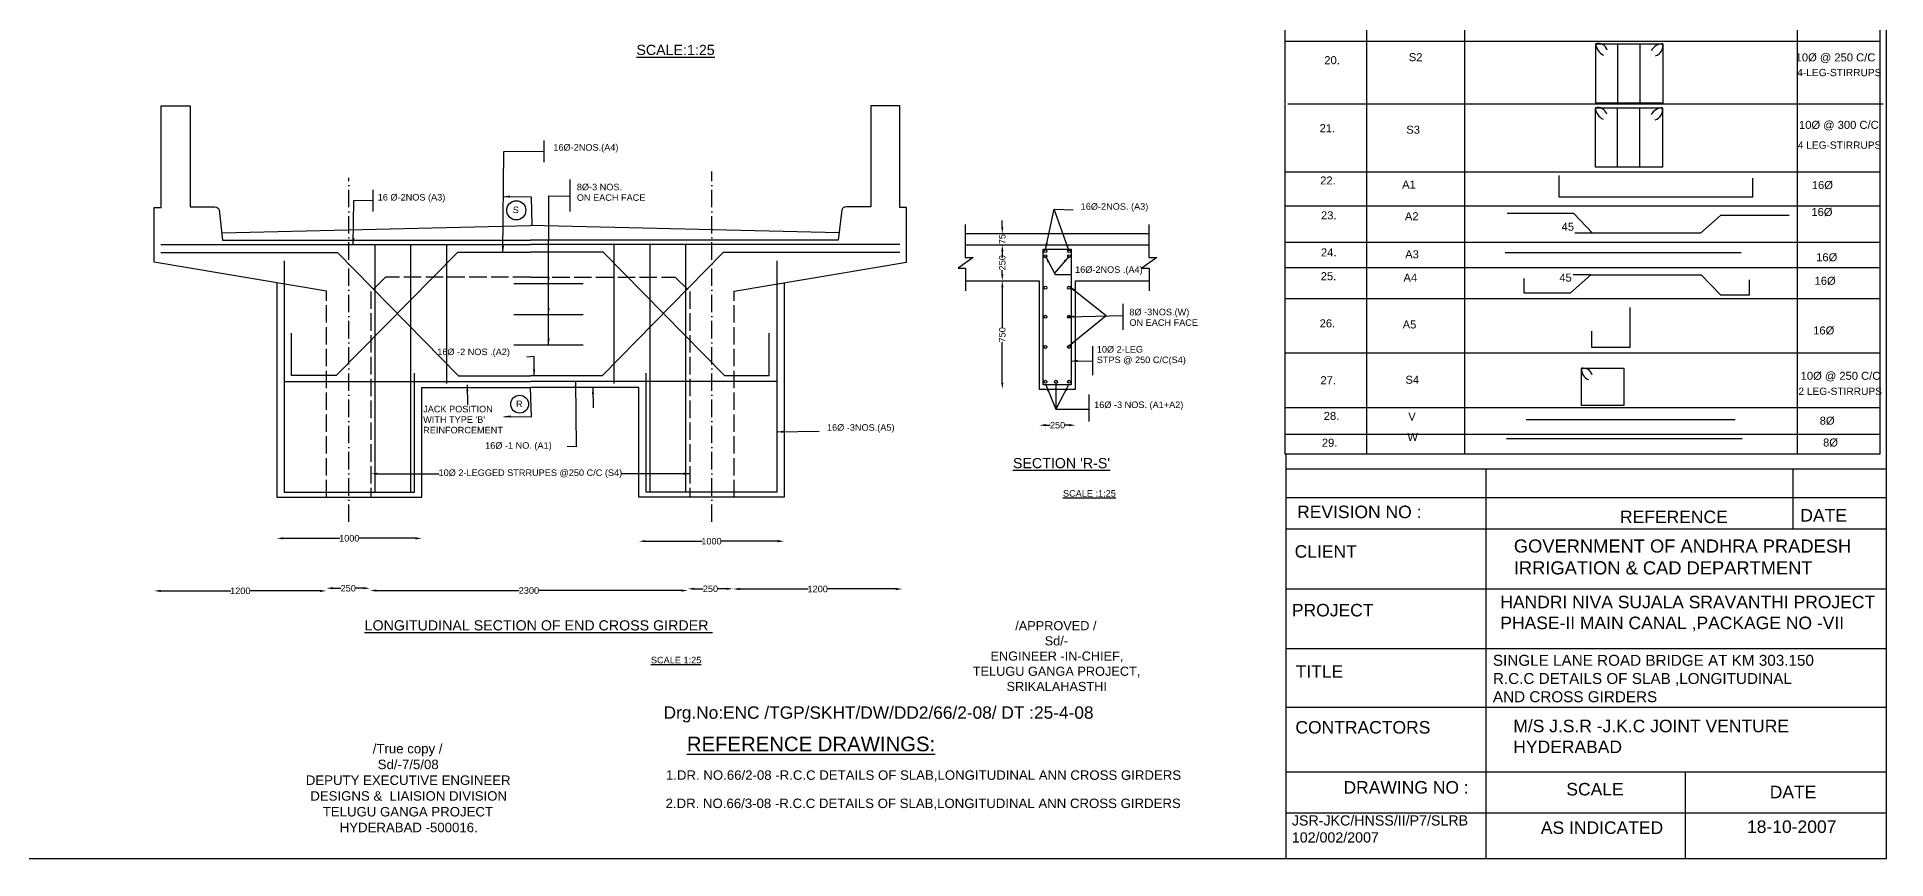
# Model space of a CAD drawing. Header units: millimetres. Extents: x -53246584 to -53224862, y 22142361 to 22156145.
# Drawn here: x -53237574 to -53224863, y 22142361 to 22148008 of the extents above; entities that cross this region are included whole.
import ezdxf

# ---------------------------------------------------------------- set-up
doc = ezdxf.new("R2010")
doc.units = ezdxf.units.MM
doc.header["$MEASUREMENT"] = 0
doc.linetypes.add('ACAD_ISO02W100', pattern=[15, 12, -3])
doc.linetypes.add('ACAD_ISO10W100', pattern=[18, 12, -3, 0, -3])
for name, color, linetype in [('DIMENSION', 7, 'Continuous'), ('DRAWING', 2, 'Continuous'), ('TEXT', 7, 'Continuous')]:
    doc.layers.add(name, color=color, linetype=linetype)
doc.styles.get("Standard").update_dxf_attribs({"font": 'arial.ttf', "height": 45})
doc.dimstyles.get("Standard").update_dxf_attribs({"dimtxt": 45, "dimasz": 45, "dimexe": 0.18, "dimexo": 0.0625, "dimgap": 0.09, "dimtad": 0, "dimdec": 0, "dimzin": 0, "dimdsep": 46, "dimtxsty": 'Standard', "dimcen": 0.09, "dimse1": 1, "dimse2": 1, "dimadec": 0, "dimazin": 0, "dimtfac": 1, "dimtdec": 0, "dimtofl": 0, "dimtmove": 0, "dimatfit": 3, "dimfxl": 1, "dimtolj": 1, "dimtzin": 0, "dimarcsym": 0})

# ---------------------------------------------------------------- blocks, each defined once
blk = doc.blocks.new('*D87')
at = {"layer": 'Defpoints', "color": 0, "transparency": 16777216}
for p in [(-53235926, 22144846), (-53234927, 22144846), (-53234927, 22144564)]:
    blk.add_point(p, dxfattribs=at)
at = {"layer": 'DIMENSION', "color": 0, "lineweight": -2, "transparency": 16777216}
for p, q in [((-53235881, 22144564), (-53235492, 22144564)), ((-53234972, 22144564), (-53235362, 22144564))]:
    blk.add_line(p, q, dxfattribs=at)
at = {"layer": 'DIMENSION', "color": 0, "transparency": 16777216}
for points in [[(-53235881, 22144571), (-53235881, 22144556), (-53235926, 22144564)], [(-53234972, 22144571), (-53234972, 22144556), (-53234927, 22144564)]]:
    blk.add_solid(points, dxfattribs=at)
at = {"layer": 'DIMENSION', "color": 0, "transparency": 16777216, "insert": (-53235427, 22144564), "char_height": 45, "attachment_point": 5}
blk.add_mtext('\\A1;1000', dxfattribs=at)
blk = doc.blocks.new('*D88')
at = {"layer": 'Defpoints', "color": 0, "transparency": 16777216}
for p in [(-53236768, 22144213), (-53236768, 22144203), (-53235584, 22144213)]:
    blk.add_point(p, dxfattribs=at)
at = {"layer": 'DIMENSION', "color": 0, "lineweight": -2, "transparency": 16777216}
for p, q in [((-53236723, 22144203), (-53236241, 22144203)), ((-53235629, 22144203), (-53236111, 22144203))]:
    blk.add_line(p, q, dxfattribs=at)
at = {"layer": 'DIMENSION', "color": 0, "transparency": 16777216}
for points in [[(-53236723, 22144210), (-53236723, 22144195), (-53236768, 22144203)], [(-53235629, 22144210), (-53235629, 22144195), (-53235584, 22144203)]]:
    blk.add_solid(points, dxfattribs=at)
at = {"layer": 'DIMENSION', "color": 0, "transparency": 16777216, "insert": (-53236176, 22144203), "char_height": 45, "attachment_point": 5}
blk.add_mtext('\\A1;1200', dxfattribs=at)
blk = doc.blocks.new('*D89')
at = {"layer": 'Defpoints', "color": 0, "transparency": 16777216}
for p in [(-53235584, 22144203), (-53235285, 22144221), (-53235285, 22144203)]:
    blk.add_point(p, dxfattribs=at)
at = {"layer": 'DIMENSION', "color": 0, "lineweight": -2, "transparency": 16777216}
for p, q in [((-53235539, 22144221), (-53235485, 22144221)), ((-53235330, 22144221), (-53235384, 22144221))]:
    blk.add_line(p, q, dxfattribs=at)
at = {"layer": 'DIMENSION', "color": 0, "transparency": 16777216}
for points in [[(-53235539, 22144229), (-53235539, 22144214), (-53235584, 22144221)], [(-53235330, 22144229), (-53235330, 22144214), (-53235285, 22144221)]]:
    blk.add_solid(points, dxfattribs=at)
at = {"layer": 'DIMENSION', "color": 0, "transparency": 16777216, "insert": (-53235434, 22144221), "char_height": 45, "attachment_point": 5}
blk.add_mtext('\\A1;250', dxfattribs=at)
blk = doc.blocks.new('*D90')
at = {"layer": 'Defpoints', "color": 0, "transparency": 16777216}
for p in [(-53235285, 22144221), (-53233099, 22144221), (-53233099, 22144205)]:
    blk.add_point(p, dxfattribs=at)
at = {"layer": 'DIMENSION', "color": 0, "lineweight": -2, "transparency": 16777216}
for p, q in [((-53235240, 22144205), (-53234259, 22144205)), ((-53233144, 22144205), (-53234124, 22144205))]:
    blk.add_line(p, q, dxfattribs=at)
at = {"layer": 'DIMENSION', "color": 0, "transparency": 16777216}
for points in [[(-53235240, 22144213), (-53235240, 22144198), (-53235285, 22144205)], [(-53233144, 22144213), (-53233144, 22144198), (-53233099, 22144205)]]:
    blk.add_solid(points, dxfattribs=at)
at = {"layer": 'DIMENSION', "color": 0, "transparency": 16777216, "insert": (-53234192, 22144205), "char_height": 45, "attachment_point": 5}
blk.add_mtext('\\A1;2300', dxfattribs=at)
blk = doc.blocks.new('*D91')
at = {"layer": 'Defpoints', "color": 0, "transparency": 16777216}
for p in [(-53233099, 22144205), (-53232789, 22144217), (-53232789, 22144205)]:
    blk.add_point(p, dxfattribs=at)
at = {"layer": 'DIMENSION', "color": 0, "lineweight": -2, "transparency": 16777216}
for p, q in [((-53233054, 22144217), (-53232994, 22144217)), ((-53232834, 22144217), (-53232894, 22144217))]:
    blk.add_line(p, q, dxfattribs=at)
at = {"layer": 'DIMENSION', "color": 0, "transparency": 16777216}
for points in [[(-53233054, 22144225), (-53233054, 22144210), (-53233099, 22144217)], [(-53232834, 22144225), (-53232834, 22144210), (-53232789, 22144217)]]:
    blk.add_solid(points, dxfattribs=at)
at = {"layer": 'DIMENSION', "color": 0, "transparency": 16777216, "insert": (-53232944, 22144217), "char_height": 45, "attachment_point": 5}
blk.add_mtext('\\A1;250', dxfattribs=at)
blk = doc.blocks.new('*D92')
at = {"layer": 'Defpoints', "color": 0, "transparency": 16777216}
for p in [(-53232789, 22144217), (-53231625, 22144217), (-53231625, 22144216)]:
    blk.add_point(p, dxfattribs=at)
at = {"layer": 'DIMENSION', "color": 0, "lineweight": -2, "transparency": 16777216}
for p, q in [((-53232744, 22144216), (-53232272, 22144216)), ((-53231670, 22144216), (-53232142, 22144216))]:
    blk.add_line(p, q, dxfattribs=at)
at = {"layer": 'DIMENSION', "color": 0, "transparency": 16777216}
for points in [[(-53232744, 22144223), (-53232744, 22144208), (-53232789, 22144216)], [(-53231670, 22144223), (-53231670, 22144208), (-53231625, 22144216)]]:
    blk.add_solid(points, dxfattribs=at)
at = {"layer": 'DIMENSION', "color": 0, "transparency": 16777216, "insert": (-53232207, 22144216), "char_height": 45, "attachment_point": 5}
blk.add_mtext('\\A1;1200', dxfattribs=at)
blk = doc.blocks.new('*D93')
at = {"layer": 'Defpoints', "color": 0, "transparency": 16777216}
for p in [(-53233436, 22144846), (-53232437, 22144846), (-53232437, 22144544)]:
    blk.add_point(p, dxfattribs=at)
at = {"layer": 'DIMENSION', "color": 0, "lineweight": -2, "transparency": 16777216}
for p, q in [((-53233391, 22144544), (-53233002, 22144544)), ((-53232482, 22144544), (-53232871, 22144544))]:
    blk.add_line(p, q, dxfattribs=at)
at = {"layer": 'DIMENSION', "color": 0, "transparency": 16777216}
for points in [[(-53233391, 22144552), (-53233391, 22144537), (-53233436, 22144544)], [(-53232482, 22144552), (-53232482, 22144537), (-53232437, 22144544)]]:
    blk.add_solid(points, dxfattribs=at)
at = {"layer": 'DIMENSION', "color": 0, "transparency": 16777216, "insert": (-53232937, 22144544), "char_height": 45, "attachment_point": 5}
blk.add_mtext('\\A1;1000', dxfattribs=at)
blk = doc.blocks.new('*D94')
at = {"layer": 'Defpoints', "color": 0, "transparency": 16777216}
for p in [(-53230683, 22145589), (-53230434, 22145589), (-53230683, 22145341)]:
    blk.add_point(p, dxfattribs=at)
at = {"layer": 'DIMENSION', "color": 0, "lineweight": -2, "transparency": 16777216}
for p, q in [((-53230638, 22145341), (-53230609, 22145341)), ((-53230479, 22145341), (-53230508, 22145341))]:
    blk.add_line(p, q, dxfattribs=at)
at = {"layer": 'DIMENSION', "color": 0, "transparency": 16777216}
for points in [[(-53230638, 22145349), (-53230638, 22145334), (-53230683, 22145341)], [(-53230479, 22145349), (-53230479, 22145334), (-53230434, 22145341)]]:
    blk.add_solid(points, dxfattribs=at)
at = {"layer": 'DIMENSION', "color": 0, "transparency": 16777216, "insert": (-53230558, 22145341), "char_height": 45, "attachment_point": 5}
blk.add_mtext('\\A1;250', dxfattribs=at)
blk = doc.blocks.new('*D95')
at = {"layer": 'Defpoints', "color": 0, "transparency": 16777216}
for p in [(-53230938, 22146334), (-53230683, 22146334), (-53230683, 22145589)]:
    blk.add_point(p, dxfattribs=at)
at = {"layer": 'DIMENSION', "color": 0, "lineweight": -2, "transparency": 16777216}
for p, q in [((-53230938, 22146289), (-53230938, 22146011)), ((-53230938, 22145634), (-53230938, 22145912))]:
    blk.add_line(p, q, dxfattribs=at)
at = {"layer": 'DIMENSION', "color": 0, "transparency": 16777216}
for points in [[(-53230945, 22146289), (-53230930, 22146289), (-53230938, 22146334)], [(-53230945, 22145634), (-53230930, 22145634), (-53230938, 22145589)]]:
    blk.add_solid(points, dxfattribs=at)
at = {"layer": 'DIMENSION', "color": 0, "transparency": 16777216, "insert": (-53230938, 22145962), "char_height": 45, "attachment_point": 5, "rotation": 90}
blk.add_mtext('\\A1;750', dxfattribs=at)
blk = doc.blocks.new('*D96')
at = {"layer": 'Defpoints', "color": 0, "transparency": 16777216}
for p in [(-53230938, 22146580), (-53230938, 22146580), (-53230938, 22146334)]:
    blk.add_point(p, dxfattribs=at)
at = {"layer": 'DIMENSION', "color": 0, "lineweight": -2, "transparency": 16777216}
for p, q in [((-53230938, 22146535), (-53230938, 22146507)), ((-53230938, 22146379), (-53230938, 22146407))]:
    blk.add_line(p, q, dxfattribs=at)
at = {"layer": 'DIMENSION', "color": 0, "transparency": 16777216}
for points in [[(-53230945, 22146535), (-53230930, 22146535), (-53230938, 22146580)], [(-53230945, 22146379), (-53230930, 22146379), (-53230938, 22146334)]]:
    blk.add_solid(points, dxfattribs=at)
at = {"layer": 'DIMENSION', "color": 0, "transparency": 16777216, "insert": (-53230938, 22146457), "char_height": 45, "attachment_point": 5, "rotation": 90}
blk.add_mtext('\\A1;250', dxfattribs=at)
blk = doc.blocks.new('*D97')
at = {"layer": 'Defpoints', "color": 0, "transparency": 16777216}
for p in [(-53230938, 22146658), (-53230938, 22146658), (-53230938, 22146580)]:
    blk.add_point(p, dxfattribs=at)
at = {"layer": 'DIMENSION', "color": 0, "lineweight": -2, "transparency": 16777216}
for p, q in [((-53230938, 22146703), (-53230938, 22146748)), ((-53230938, 22146535), (-53230938, 22146490))]:
    blk.add_line(p, q, dxfattribs=at)
at = {"layer": 'DIMENSION', "color": 0, "transparency": 16777216}
for points in [[(-53230945, 22146703), (-53230930, 22146703), (-53230938, 22146658)], [(-53230945, 22146535), (-53230930, 22146535), (-53230938, 22146580)]]:
    blk.add_solid(points, dxfattribs=at)
at = {"layer": 'DIMENSION', "color": 0, "transparency": 16777216, "insert": (-53230938, 22146619), "char_height": 45, "attachment_point": 5, "rotation": 90}
blk.add_mtext('\\A1;75', dxfattribs=at)
blk = doc.blocks.new('*D118')
at = {"layer": 'Defpoints', "color": 0, "transparency": 16777216}
for p in [(-53235278, 22145008), (-53233085, 22145008), (-53233085, 22145008)]:
    blk.add_point(p, dxfattribs=at)
at = {"layer": 'DIMENSION', "color": 0, "lineweight": -2, "transparency": 16777216}
for p, q in [((-53235233, 22145008), (-53234808, 22145008)), ((-53233130, 22145008), (-53233555, 22145008))]:
    blk.add_line(p, q, dxfattribs=at)
at = {"layer": 'DIMENSION', "color": 0, "transparency": 16777216}
for points in [[(-53235233, 22145015), (-53235233, 22145000), (-53235278, 22145008)], [(-53233130, 22145015), (-53233130, 22145000), (-53233085, 22145008)]]:
    blk.add_solid(points, dxfattribs=at)
at = {"layer": 'DIMENSION', "color": 0, "transparency": 16777216, "insert": (-53234182, 22145008), "char_height": 45, "attachment_point": 5}
blk.add_mtext('\\A1;10Ø 2-LEGGED STRRUPES @250 C/C (S4)', dxfattribs=at)

msp = doc.modelspace()

# ---------------------------------------------------------------- linework, layer by layer
at = {"layer": 'DIMENSION', "color": 0}
for points in [[(-53224862.8, 22142361.1), (-53246583.5, 22142361.1), (-53246583.5, 22156145.3), (-53224862.8, 22156145.3)], [(-53228995.4, 22145145.6), (-53224902.1, 22145145.6), (-53224902.1, 22152957.5), (-53228995.4, 22152957.5)], [(-53226858.3, 22147961.9), (-53226396.4, 22147961.9), (-53226396.4, 22147554.4), (-53226858.3, 22147554.4)], [(-53226860.4, 22147521.4), (-53226398.6, 22147521.4), (-53226398.6, 22147113.9), (-53226860.4, 22147113.9)], [(-53226955.7, 22145731.9), (-53226666.2, 22145731.9), (-53226666.2, 22145477.4), (-53226955.7, 22145477.4)]]:
    msp.add_lwpolyline(points, close=True, dxfattribs=at)
for points in [[(-53228433.1, 22152957.5), (-53228433.1, 22145145.6)], [(-53227760.2, 22152957.5), (-53227760.2, 22145145.6)], [(-53225473, 22152957.5), (-53225473, 22145145.6)], [(-53228995.4, 22147979.5), (-53224902.1, 22147979.5)], [(-53226708.1, 22147961.9), (-53226708.1, 22147554.4)], [(-53226554.8, 22147961.9), (-53226554.8, 22147554.4)], [(-53228975.7, 22147548.3), (-53224882.4, 22147548.3)], [(-53226710.2, 22147521.4), (-53226710.2, 22147113.9)], [(-53226557, 22147521.4), (-53226557, 22147113.9)], [(-53234089.8, 22147296.7), (-53234089.8, 22147147.6)], [(-53228998.7, 22147082.3), (-53224905.4, 22147082.3)], [(-53235265.9, 22146959), (-53235265.9, 22146809.9)], [(-53233911.7, 22147028.5), (-53233911.7, 22146808.7)], [(-53227112.5, 22147056.7), (-53227112.5, 22146911), (-53225779.1, 22146911), (-53225779.1, 22147038.1)], [(-53228995.4, 22146849), (-53224902.1, 22146849)], [(-53226881.4, 22146659.8), (-53227008.2, 22146796.2), (-53227467.7, 22146796.2)], [(-53225527.5, 22146781.5), (-53226001.6, 22146781.5), (-53226139.2, 22146659.8), (-53227003, 22146659.8)], [(-53228995.4, 22146598.7), (-53224902.1, 22146598.7)], [(-53227482, 22146527), (-53225857.5, 22146527)], [(-53228995.4, 22146423.9), (-53224902.1, 22146423.9)], [(-53227353.4, 22146349.2), (-53227353.4, 22146249.9), (-53227030.8, 22146249.9), (-53226891.1, 22146373.7), (-53226133.4, 22146373.7), (-53226000.2, 22146235.7), (-53225801.7, 22146235.7), (-53225801.7, 22146340.6)], [(-53226891.1, 22146373.7), (-53227013.5, 22146373.7)], [(-53228995.4, 22146211.4), (-53224902.1, 22146211.4)], [(-53230109.6, 22146175.7), (-53230109.6, 22145996.3)], [(-53226888.1, 22145986.1), (-53226888.1, 22145878.4), (-53226621.6, 22145878.4), (-53226621.6, 22146148.8)], [(-53230318.7, 22145885), (-53230318.7, 22145685.2)], [(-53228995.4, 22145838.3), (-53224902.1, 22145838.3)], [(-53230342.4, 22145551), (-53230342.4, 22145365.5)], [(-53228995.4, 22145463.3), (-53224902.1, 22145463.3)], [(-53227335.6, 22145380.8), (-53225900.2, 22145380.8)], [(-53228995.4, 22145279.1), (-53224902.1, 22145279.1)], [(-53227472.4, 22145249), (-53225851.7, 22145249)], [(-53228995.4, 22145145.6), (-53224902.1, 22145145.6)]]:
    msp.add_lwpolyline(points, dxfattribs=at)
at = {"layer": 'DIMENSION'}
msp.add_lwpolyline([(-53228986.2, 22145041.4), (-53228986.2, 22145145.6)], dxfattribs=at)
at = {"layer": 'DIMENSION', "color": 0}
for centre, radius in [((-53234278.8, 22146817.4), 65.6), ((-53234255.8, 22145485.6), 61.5)]:
    msp.add_circle(centre, radius, dxfattribs=at)
for centre, radius, start, end in [((-53226840.9, 22147901.5), 62.8, 15.17697, 105.99168), ((-53226764.6, 22147967.5), 93.8, 183.43308, 244.13274), ((-53226398.2, 22147876), 85.9, 88.79982, 154.39963), ((-53226468.7, 22147947.5), 71.9, 286.70304, 11.5656), ((-53226843.1, 22147461), 62.8, 15.17697, 105.99168), ((-53226766.8, 22147527), 93.8, 183.43308, 244.13274), ((-53226400.4, 22147435.5), 85.9, 88.79982, 154.39963), ((-53226470.8, 22147507), 71.9, 286.70304, 11.5656), ((-53226883, 22145724), 73.1, 173.77901, 250.271), ((-53226944.1, 22145667.9), 65, 17.58536, 100.27637)]:
    msp.add_arc(centre, radius, start, end, dxfattribs=at)
at = {"layer": 'DRAWING', "color": 0}
for points in [[(-53235583.3, 22146261.2), (-53236767.4, 22146460.1), (-53236767.4, 22146837.7), (-53236720.7, 22146837.7), (-53236720.7, 22147534.6), (-53236521.3, 22147534.6), (-53236521.3, 22146841.4), (-53236350, 22146841.4, -0.337386), (-53236322.1, 22146820.2), (-53236297.3, 22146613)], [(-53232779.9, 22146261.2), (-53231595.7, 22146460.1), (-53231595.7, 22146837.7), (-53231642.4, 22146837.7), (-53231642.4, 22147534.6), (-53231841.9, 22147534.6), (-53231841.9, 22146841.4), (-53232013.2, 22146841.4, 0.337386), (-53232041.1, 22146820.2), (-53232065.9, 22146613)]]:
    msp.add_lwpolyline(points, format="xyb", dxfattribs=at)
at = {"layer": 'DRAWING', "color": 0, "linetype": 'ACAD_ISO10W100', "ltscale": 10}
for points in [[(-53232934, 22144676.9), (-53232934, 22147084.4)], [(-53235429.1, 22144676.9), (-53235429.1, 22147039.7)]]:
    msp.add_lwpolyline(points, dxfattribs=at)
at = {"layer": 'DRAWING', "color": 0}
for points in [[(-53236303.1, 22146662.2), (-53234181.6, 22146713.1)], [(-53232060, 22146662.2), (-53234181.6, 22146713.1)], [(-53231193.3, 22146719.8), (-53231193.3, 22146494.1), (-53231139.1, 22146494.1), (-53231240.7, 22146419.4), (-53231190.7, 22146419.4), (-53231190.7, 22146264.3)], [(-53229930.6, 22146719.8), (-53229930.6, 22146494.1), (-53229876.4, 22146494.1), (-53229978, 22146419.4), (-53229928, 22146419.4), (-53229928, 22146264.3)], [(-53236721.6, 22146581.5), (-53234181.6, 22146581.5)], [(-53236297.3, 22146613), (-53234181.6, 22146613)], [(-53235249.3, 22144880.4), (-53235249.3, 22146581.5)], [(-53235003.7, 22144880.4), (-53235003.7, 22146581.5)], [(-53234756.9, 22145627.3), (-53234756.9, 22146581.5)], [(-53232065.9, 22146613), (-53234181.6, 22146613)], [(-53231641.6, 22146581.5), (-53234181.6, 22146581.5)], [(-53233606.2, 22145627.3), (-53233606.2, 22146581.5)], [(-53233359.4, 22144880.4), (-53233359.4, 22146581.5)], [(-53233113.9, 22144880.4), (-53233113.9, 22146581.5)], [(-53231193.3, 22146658.4), (-53229930.6, 22146658.4)], [(-53231193.3, 22146580.4), (-53229930.6, 22146580.4)], [(-53236721.2, 22146527.5), (-53235507.3, 22146527.5), (-53234675, 22145679.6), (-53234181.6, 22145679.6)], [(-53235875.1, 22146471), (-53235875.1, 22144880.4), (-53234977.8, 22144880.4), (-53234977.8, 22145698.3)], [(-53234681.2, 22146530.2), (-53235516.1, 22145681.7), (-53235823.9, 22145681.7), (-53235823.9, 22145972.4)], [(-53234681.2, 22146530.2), (-53234181.6, 22146530.2)], [(-53233682, 22146530.2), (-53234181.6, 22146530.2)], [(-53231641.9, 22146527.5), (-53232855.9, 22146527.5), (-53233688.2, 22145679.6), (-53234181.6, 22145679.6)], [(-53233682, 22146530.2), (-53232847, 22145681.7), (-53232539.3, 22145681.7), (-53232539.3, 22145972.4)], [(-53232488, 22146471), (-53232488, 22144880.4), (-53233385.3, 22144880.4), (-53233385.3, 22145698.3)], [(-53230656.3, 22145618.5), (-53230656.3, 22146550.1), (-53230464.2, 22146550.1), (-53230464.2, 22145618.5), (-53230656.3, 22145618.5)], [(-53235925.9, 22146319.3), (-53235925.9, 22144845.7), (-53234927.3, 22144845.7), (-53234927.3, 22145601), (-53234181.6, 22145601)], [(-53234294.9, 22146313.8), (-53233818.6, 22146313.8)], [(-53232437.2, 22146319.3), (-53232437.2, 22144845.7), (-53233435.9, 22144845.7), (-53233435.9, 22145601), (-53234181.6, 22145601)], [(-53231190.7, 22146334.1), (-53230683.3, 22146334.1)], [(-53230683.3, 22146334.1), (-53230683.3, 22145589.3), (-53230433.6, 22145589.3), (-53230433.6, 22146334.1)], [(-53230433.6, 22146334.1), (-53229928, 22146334.1)], [(-53234294.9, 22146101.4), (-53233818.6, 22146101.4)], [(-53234294.9, 22145893.9), (-53233818.6, 22145893.9)], [(-53235875.1, 22145642), (-53234181.6, 22145642)], [(-53232488, 22145642), (-53234181.6, 22145642)]]:
    msp.add_lwpolyline(points, dxfattribs=at)
at = {"layer": 'DRAWING', "color": 0, "linetype": 'ACAD_ISO02W100', "ltscale": 10}
for points in [[(-53234181.6, 22146357.5), (-53235177.2, 22146357.5), (-53235277.9, 22146260.2), (-53235277.9, 22144845.7)], [(-53234181.6, 22146357.5), (-53233185.9, 22146357.5), (-53233085.3, 22146260.2), (-53233085.3, 22144845.7)], [(-53235583.3, 22144845.7), (-53235583.3, 22146261.2)], [(-53232779.9, 22144845.7), (-53232779.9, 22146261.2)]]:
    msp.add_lwpolyline(points, dxfattribs=at)
at = {"layer": 'DRAWING', "color": 0}
for centre in [(-53230640.9, 22146536.9), (-53230640.9, 22146502), (-53230478.4, 22146536.9), (-53230478.4, 22146502), (-53230640.9, 22146285.8), (-53230478.4, 22146285.8), (-53230640.9, 22146086.3), (-53230478.4, 22146086.3), (-53230640.9, 22145879.3), (-53230478.4, 22145879.3), (-53230640.9, 22145639.4), (-53230569.1, 22145639.4), (-53230478.4, 22145639.4)]:
    msp.add_circle(centre, 10.3, dxfattribs=at)
at = {"layer": 'TEXT', "color": 0}
msp.add_lwpolyline([(-53224862.8, 22142361.1), (-53228986.2, 22142361.1), (-53228986.2, 22145041.4), (-53224862.8, 22145041.4)], close=True, dxfattribs=at)
for points in [[(-53227612.8, 22145041.4), (-53227612.8, 22142361.1)], [(-53225504.1, 22145041.4), (-53225504.1, 22144630)], [(-53228986.2, 22144845.4), (-53224862.8, 22144845.4)], [(-53228986.2, 22144630), (-53224862.8, 22144630)], [(-53228986.2, 22144218.1), (-53224862.8, 22144218.1)], [(-53228986.2, 22143806.2), (-53224862.8, 22143806.2)], [(-53228986.2, 22143404), (-53224862.8, 22143404)], [(-53228986.2, 22142959.4), (-53224862.8, 22142959.4)], [(-53226244.3, 22142959.4), (-53226244.3, 22142361.1)], [(-53228986.2, 22142678.4), (-53224862.8, 22142678.4)]]:
    msp.add_lwpolyline(points, dxfattribs=at)

# ---------------------------------------------------------------- texts
at = {"layer": 'DIMENSION', "color": 0}
for s, height, p in [('20.', 55, (-53228724, 22147821.4)), ('S2', 55, (-53228143.5, 22147841.9)), ('10Ø @ 250 C/C', 55, (-53225483.9, 22147840.5)), ('4-LEG-STIRRUPS', 50, (-53225473, 22147739)), ('21.', 55, (-53228756.5, 22147354.2)), ('S3', 55, (-53228160.7, 22147343.8)), ('10Ø @ 300 C/C', 55, (-53225460.9, 22147377)), ('4 LEG-STIRRUPS', 50, (-53225469.6, 22147240.4)), ('22.', 55, (-53228752.7, 22146995)), ('A1', 55, (-53228189.3, 22146966.9)), ('16Ø', 55, (-53225372.9, 22146963.5)), ('16Ø', 55, (-53225375.9, 22146778.5)), ('23.', 55, (-53228747, 22146755.5)), ('A2', 55, (-53228170.2, 22146749.3)), ('45', 55, (-53227092.9, 22146677.3)), ('24.', 55, (-53228747, 22146500.8)), ('A3', 55, (-53228168.3, 22146487.8)), ('16Ø', 55, (-53225342.9, 22146467.4)), ('25.', 55, (-53228748.9, 22146337.4)), ('A4', 55, (-53228179.8, 22146327.5)), ('45', 55, (-53227108.7, 22146327.7)), ('16Ø', 55, (-53225353.8, 22146305.7)), ('26.', 55, (-53228756.4, 22146013.3)), ('A5', 55, (-53228185.4, 22146005.7)), ('16Ø', 55, (-53225363.5, 22145964.5)), ('27.', 55, (-53228750.7, 22145622.8)), ('S4', 55, (-53228166.3, 22145625.9)), ('10Ø @ 250 C/C', 55, (-53225449.5, 22145653)), ('2 LEG-STIRRUPS', 50, (-53225465.2, 22145549)), ('28.', 55, (-53228727.9, 22145377.6)), ('V', 55, (-53228147.2, 22145373.4)), ('8Ø', 55, (-53225318.7, 22145344.9)), ('29.', 55, (-53228741.2, 22145193.2)), ('W', 55, (-53228152.9, 22145232.2)), ('8Ø', 55, (-53225295.7, 22145194.9))]:
    msp.add_text(s, height=height, dxfattribs=at).set_placement(p)
at = {"layer": 'TEXT', "color": 0}
for s, height, p in [('%%USCALE:1:25', 70, (-53233453.1, 22147884.3)), ('16Ø-2NOS.(A4)', 45, (-53234023.8, 22147227.3)), ('8Ø-3 NOS.', 45, (-53233862.6, 22146954.9)), ('16 Ø-2NOS (A3)', 45, (-53235231.3, 22146884.6)), ('S', 45, (-53234302.8, 22146798.2)), ('ON EACH FACE', 45, (-53233862.6, 22146882.6)), ('16Ø-2NOS. (A3)', 45, (-53230398.8, 22146821.3)), ('16Ø-2NOS .(A4)', 45, (-53230437.4, 22146387.7)), ('8Ø -3NOS.(W) ', 45, (-53230064.3, 22146096.1)), ('ON EACH FACE ', 45, (-53230064.3, 22146023.8)), ('16Ø -2 NOS .(A2)', 45, (-53234822.1, 22145822.6)), ('STPS @ 250 C/C(S4)', 45, (-53230288.1, 22145767.7)), ('10Ø 2-LEG ', 45, (-53230288.1, 22145840)), ('JACK POSITION ', 45, (-53234918.9, 22145429.6)), ('R', 45, (-53234280.7, 22145465.2)), ('16Ø -3 NOS. (A1+A2)', 45, (-53230306.3, 22145458.9)), ("WITH TYPE 'B' ", 45, (-53234918.9, 22145357.3)), ('REINFORCEMENT', 45, (-53234918.9, 22145285.1)), ('16Ø -3NOS.(A5)', 45, (-53232143.1, 22145303.1)), ('16Ø -1 NO. (A1)', 45, (-53234492.9, 22145179.4)), ("%%USECTION 'R-S'", 70, (-53230864.6, 22145045.8)), ('%%USCALE :1:25', 45, (-53230520.6, 22144850.1)), ('REVISION NO :', 86.003, (-53228910.9, 22144702.7)), ('REFERENCE ', 86, (-53226691.5, 22144668.6)), ('DATE ', 86, (-53225451.5, 22144679)), ('CLIENT ', 86, (-53228928.1, 22144430.9)), ('PROJECT ', 86, (-53228947, 22144027.5)), ('%%ULONGITUDINAL SECTION OF END CROSS GIRDER ', 70, (-53235321.2, 22143931.1)), ('%%USCALE 1:25', 45, (-53233353, 22143705.1)), ('TITLE ', 86, (-53228921.2, 22143606)), ('Drg.No:ENC /TGP/SKHT/DW/DD2/66/2-08/ DT :25-4-08', 85, (-53233266.3, 22143324.5)), ('CONTRACTORS ', 86.003, (-53228922.9, 22143223)), ('%%UREFERENCE DRAWINGS:', 100, (-53233106.3, 22143101.4)), ('1.DR. NO.66/2-08 -R.C.C DETAILS OF SLAB,LONGITUDINAL ANN CROSS GIRDERS', 65, (-53233250.2, 22142904.9)), ('DRAWING NO :', 86.003, (-53228592.4, 22142810.1)), ('SCALE', 86, (-53227060.3, 22142797.7)), ('2.DR. NO.66/3-08 -R.C.C DETAILS OF SLAB,LONGITUDINAL ANN CROSS GIRDERS', 65, (-53233252.7, 22142710.9)), ('DATE ', 86, (-53225662.1, 22142778.2)), ('18-10-2007', 86, (-53225818.4, 22142540.2)), ('AS INDICATED', 86.003, (-53227235.7, 22142533.3))]:
    msp.add_text(s, height=height, dxfattribs=at).set_placement(p)
at = {"layer": 'TEXT', "color": 0, "attachment_point": 1}
for s, insert, char_height, width in [('GOVERNMENT OF ANDHRA PRADESH IRRIGATION & CAD DEPARTMENT ', (-53227421.2, 22144556.2), 90, 2619.738), ('HANDRI NIVA SUJALA SRAVANTHI PROJECT  PHASE-II MAIN CANAL ,PACKAGE NO -VII', (-53227514.2, 22144169.5), 86.003, 2634.352), ('\\pi296.37;/APPROVED / \\P\\pi498.95;Sd/- \\P\\pi126.44;ENGINEER -IN-CHIEF, \\P\\pi4.9107;TELUGU GANGA PROJECT, \\P\\pi236.66;SRIKALAHASTHI ', (-53231145.3, 22143995.2), 62.601, 1151.634), ('SINGLE LANE ROAD BRIDGE AT KM 303.150 \\PR.C.C DETAILS OF SLAB ,LONGITUDINAL  \\PAND CROSS GIRDERS', (-53227565.1, 22143763.4), 75, 3292.314), ('M/S J.S.R -J.K.C JOINT VENTURE  HYDERABAD', (-53227425.1, 22143317.9), 86.003, 1974.042), ('\\pi487.81;/True copy / \\P\\pi522.06;Sd/-7/5/08 \\P\\pi27.733;DEPUTY EXECUTIVE ENGINEER  \\P\\pi58.593;DESIGNS &  LIAISION DIVISION  \\P\\pi144.23;TELUGU GANGA PROJECT  \\P\\pi260.69;HYDERABAD -500016.', (-53235753.3, 22143151.7), 65, 1455.05), ('JSR-JKC/HNSS/II/P7/SLRB 102/002/2007', (-53228947.3, 22142661), 70, 1162.478)]:
    msp.add_mtext(s, dxfattribs=dict(at, insert=insert, char_height=char_height, width=width))

# ---------------------------------------------------------------- dimensions: what is measured, and where the dimension line sits
at = {"layer": 'DIMENSION', "color": 0}
for base, p1, p2, text, picture, middle in [((-53230937.5, 22146658.4), (-53230937.5, 22146580.4), (-53230937.5, 22146658.4), '75', '*D97', (-53230937.5, 22146619.4)), ((-53230937.5, 22146580.4), (-53230937.5, 22146334.1), (-53230937.5, 22146580.4), '250', '*D96', (-53230937.5, 22146457.3)), ((-53230937.5, 22146334.1), (-53230683.3, 22145589.3), (-53230683.3, 22146334.1), '750', '*D95', (-53230937.5, 22145961.7))]:
    dim = msp.add_linear_dim(base=base, p1=p1, p2=p2, angle=90, text=text, dimstyle='Standard', dxfattribs=at)
    dim.commit()
    dim.dimension.update_dxf_attribs({"geometry": picture, "text_midpoint": middle})
dim = msp.add_linear_dim(base=(-53230683.3, 22145341.2), p1=(-53230433.6, 22145589.3), p2=(-53230683.3, 22145589.3), dimstyle='Standard', dxfattribs=at)
dim.commit()
dim.dimension.update_dxf_attribs({"geometry": '*D94', "text_midpoint": (-53230558.4, 22145341.2)})
for base, p1, p2, text, picture, middle in [((-53233085.3, 22145007.7), (-53235277.9, 22145008.2), (-53233085.3, 22145008), '10Ø 2-LEGGED STRRUPES @250 C/C (S4)', '*D118', (-53234181.6, 22145007.7)), ((-53234927.3, 22144563.7), (-53235925.9, 22144845.7), (-53234927.3, 22144845.7), '1000', '*D87', (-53235426.6, 22144563.7)), ((-53232437.2, 22144544.1), (-53233435.9, 22144845.7), (-53232437.2, 22144845.7), '1000', '*D93', (-53232936.5, 22144544.1)), ((-53236768.1, 22144202.7), (-53235584.1, 22144213.1), (-53236768.1, 22144213.1), '1200', '*D88', (-53236176.1, 22144202.7)), ((-53235284.8, 22144221), (-53235584.1, 22144202.7), (-53235284.8, 22144202.7), '250', '*D89', (-53235434.4, 22144221)), ((-53233098.9, 22144205.3), (-53235284.8, 22144221), (-53233098.9, 22144221), '2300', '*D90', (-53234191.8, 22144205.3)), ((-53232789, 22144217.3), (-53233098.9, 22144205.3), (-53232789, 22144205.3), '250', '*D91', (-53232943.9, 22144217.3)), ((-53231624.8, 22144215.8), (-53232789, 22144217.3), (-53231624.8, 22144217.3), '1200', '*D92', (-53232206.9, 22144215.8))]:
    dim = msp.add_linear_dim(base=base, p1=p1, p2=p2, text=text, dimstyle='Standard', dxfattribs=at)
    dim.commit()
    dim.dimension.update_dxf_attribs({"geometry": picture, "text_midpoint": middle})

# ---------------------------------------------------------------- leaders
for points in [[(-53234370.2, 22146530.2), (-53234364.4, 22147222.2), (-53234089.7, 22147224.5)], [(-53235399.1, 22146581.5), (-53235396.1, 22146884.8), (-53235269.2, 22146887.8)], [(-53234367, 22146912), (-53234176.9, 22146909.7), (-53234172.2, 22146713.3)], [(-53234056.7, 22146313.8), (-53234056.1, 22146916.9), (-53233914.4, 22146914.6)], [(-53230640.9, 22146547.2), (-53230580.7, 22146825.1), (-53230451.5, 22146820.8)], [(-53230478.4, 22146536.9), (-53230580.7, 22146825.1)], [(-53230640.9, 22146502), (-53230575.3, 22146376.6), (-53230464.2, 22146376.6)], [(-53230478.4, 22146502), (-53230579.5, 22146384.6)], [(-53234056.7, 22146101.4), (-53234056.7, 22146313.8)], [(-53230478.4, 22146296.1), (-53230223.9, 22146095.8)], [(-53234056.7, 22145893.9), (-53234056.7, 22146101.4)], [(-53230488.7, 22146086.3), (-53230104, 22146095.8)], [(-53230488.7, 22145879.3), (-53230223.9, 22146095.8)], [(-53234155.7, 22145679.6), (-53234156.7, 22145813.7), (-53234206.9, 22145809.6)], [(-53230464.2, 22145782.9), (-53230314.2, 22145781.1)], [(-53234616.1, 22145619.2), (-53234613.3, 22145481.4)], [(-53234363.4, 22145401.4), (-53234175.1, 22145399.7), (-53234181.6, 22145601)], [(-53233872, 22145642), (-53233866.6, 22145192.5), (-53233928.8, 22145194.3)], [(-53233753.1, 22145601), (-53233749.6, 22145460.4)], [(-53230639.3, 22145618.5), (-53230569.1, 22145451.6)], [(-53230569.1, 22145629.1), (-53230569.1, 22145451.6), (-53230341.4, 22145451.6)], [(-53230481.7, 22145618.5), (-53230569.1, 22145451.6)], [(-53232488, 22145295), (-53232196.7, 22145301.2)], [(-53233085.3, 22145008), (-53233435.9, 22145008)]]:
    msp.add_leader(points, dimstyle='Standard', override={"dimgap": 0.09, "dimtad": 0}, dxfattribs=at)

doc.saveas('drawing.dxf')
